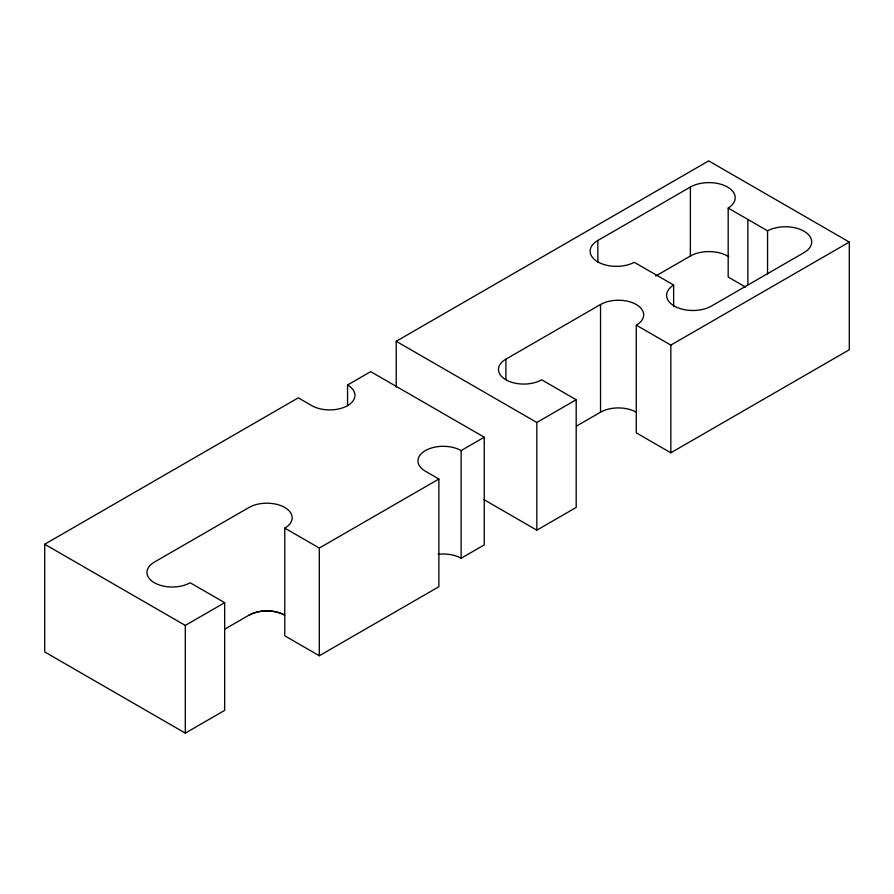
<?xml version="1.0" encoding="UTF-8"?>
<svg xmlns="http://www.w3.org/2000/svg" width="894" height="894" viewBox="0 0 894 894"><rect width="100%" height="100%" fill="white"/><g stroke="black" fill="none" stroke-linecap="round" stroke-linejoin="round"><path stroke-width="1.34" d="M484.269 437.211L461.125 450.576A25.278 14.595 0 0 0 425.376 450.576A25.278 14.595 0 0 0 425.376 471.216L438.887 479.016L438.887 586.71L319.314 655.749L284.761 635.802L284.761 528.108A25.278 14.595 0 0 0 284.761 507.468A25.278 14.595 0 0 0 249.013 507.468L154.371 562.102A25.278 14.595 0 0 0 154.371 582.743A25.278 14.595 0 0 0 190.12 582.743L224.673 602.69L224.673 710.384L185.304 733.114L44.7 651.927L44.7 544.245L298.283 397.841L311.794 405.641A25.278 14.595 0 0 0 347.554 405.641L347.554 385.001L370.686 371.636L484.269 437.211L484.269 544.904L461.125 558.258A25.278 14.595 0 0 0 438.071 554.302M396.221 387.057L396.221 341.296L708.696 160.886L849.3 242.073L849.3 349.755L670.835 452.8L636.282 432.852L636.282 325.159A25.278 14.595 0 0 0 636.282 304.519A25.278 14.595 0 0 0 600.533 304.519L505.892 359.153L505.892 379.347M728.185 208.078L767.555 230.808A26.261 15.153 0 0 1 804.332 231.401A26.261 15.153 0 0 1 803.985 252.644L711.445 306.061A26.261 15.153 0 0 1 674.668 306.262A26.261 15.153 0 0 1 673.64 285.03L634.271 262.3A26.261 15.153 0 0 1 597.505 261.718A26.261 15.153 0 0 1 597.84 240.475L690.38 187.047A26.261 15.153 0 0 1 727.168 186.857A26.261 15.153 0 0 1 728.185 208.078L728.185 277.051L745.417 286.996M655.682 276.045L690.38 256.019A26.261 15.153 0 0 1 728.778 256.801M44.7 544.245L185.304 625.42L224.673 602.69M284.761 528.108L319.314 548.056L438.887 479.016M396.221 341.296L536.825 422.471L576.194 399.741L576.194 507.434L536.825 530.164L483.956 499.634M636.282 325.159L670.835 345.106L849.3 242.073M225.344 628.817L249.013 615.15C259.919 609.395 273.855 609.395 284.761 615.15C273.81 609.451 259.953 609.451 249.013 615.15M576.865 425.868L600.533 412.201A25.278 14.595 0 0 1 636.282 412.201M576.194 399.741L541.641 379.794A25.278 14.595 0 0 1 505.892 379.794A25.278 14.595 0 0 1 505.892 359.153M767.555 230.808L767.555 273.91M747.876 219.443L747.876 284.102M690.38 187.047L690.38 256.019M673.64 285.03L673.64 306.586M670.835 345.106L670.835 452.8M600.533 304.519L600.533 412.201M597.84 240.475L597.84 262.031M536.825 422.471L536.825 530.164M461.125 450.576L461.125 558.258M319.314 548.056L319.314 655.749M185.304 625.42L185.304 733.114M347.554 385.001A25.278 14.595 0 0 1 347.554 405.641"/></g></svg>
